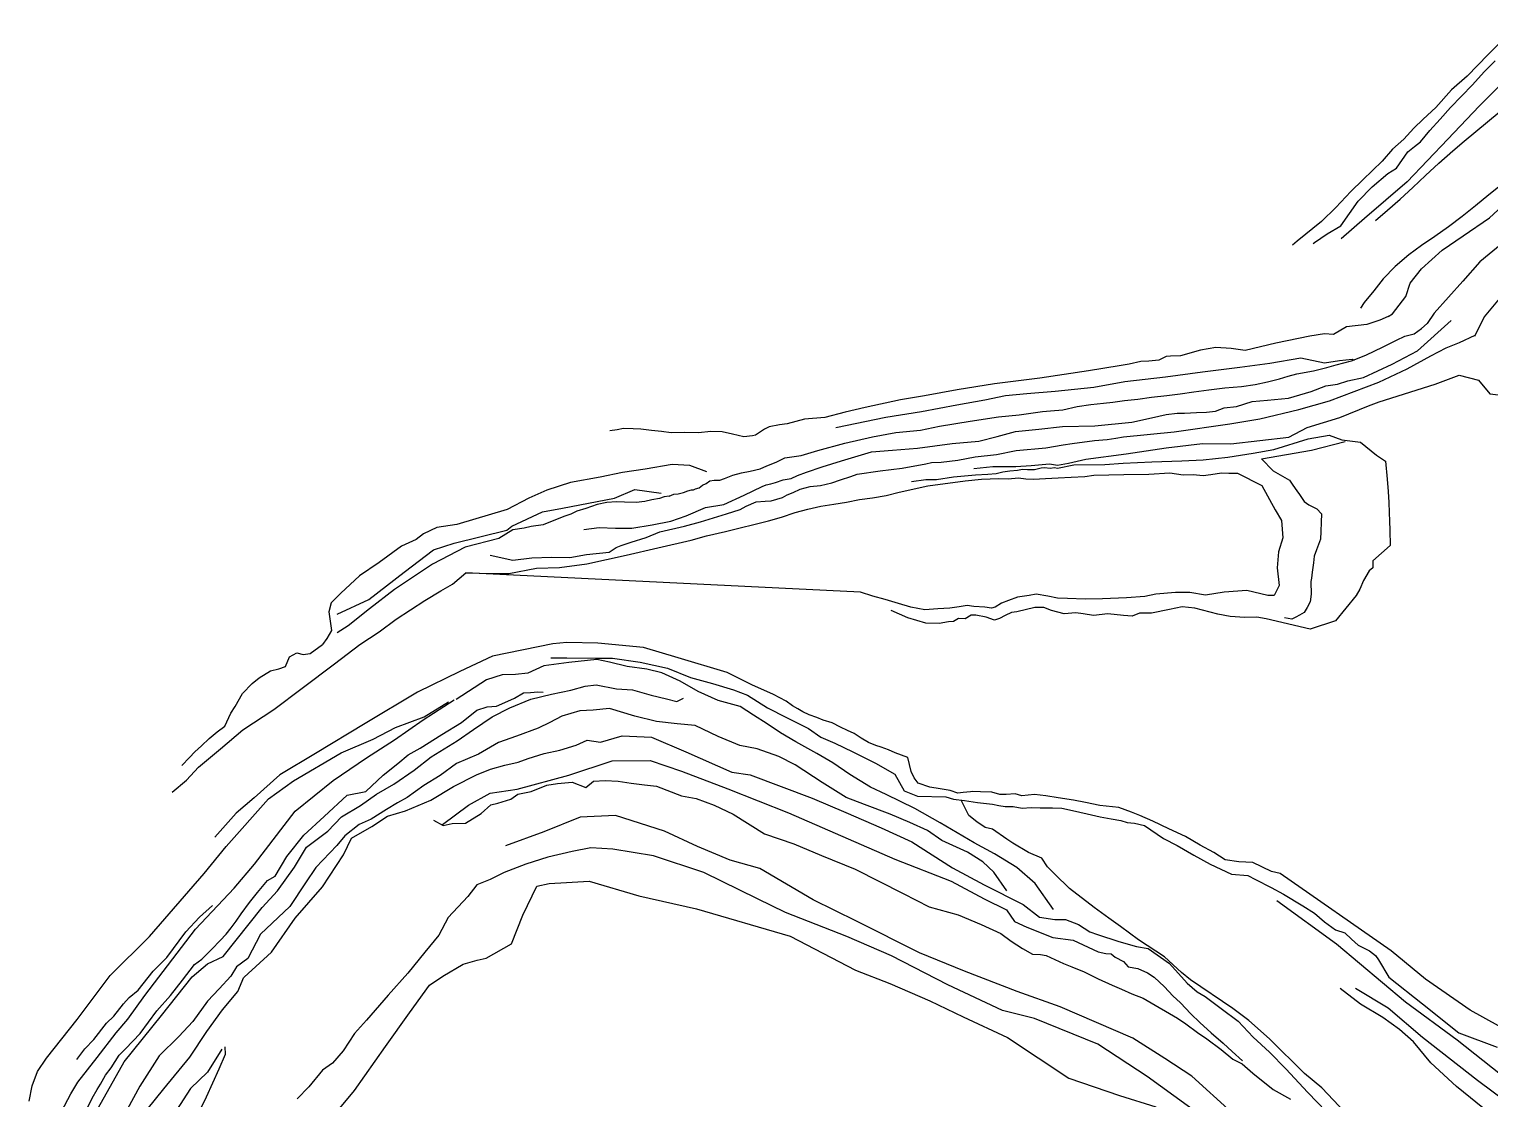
# Model space of a CAD drawing. Extents: x 73536 to 75854, y 478530 to 482386.
# Drawn here: x 73669 to 74258, y 479776 to 480208 of the extents above; entities that cross this region are included whole.
import ezdxf

# ---------------------------------------------------------------- set-up
doc = ezdxf.new("R2010")
doc.units = 0

msp = doc.modelspace()

# ---------------------------------------------------------------- linework, layer by layer
at = {"layer": 'TOPO_250913', "color": 30}
for points in [[(74267.125, 480207.749, 1719.582), (74256.999, 480197.607, 1718.819), (74248.537, 480188.816, 1718.426), (74242.205, 480183.34, 1718.489), (74235.931, 480176.21, 1718.845), (74230.823, 480171.522, 1719.161), (74227.054, 480167.775, 1719.143), (74223.016, 480163.441, 1719.028), (74218.46, 480159.365, 1718.97), (74214.311, 480154.447, 1718.518), (74210.404, 480150.685, 1718.42), (74206.485, 480146.955, 1718.239), (74201.555, 480142.295, 1718.376), (74195.558, 480135.751, 1718.173), (74189.794, 480130.151, 1717.405), (74179.92, 480122.242, 1715.545), (74178.039, 480120.622, 1715.404)], [(74186.397, 480121.234, 1715.084), (74187.014, 480121.721, 1715.096), (74192.1, 480125.194, 1715.178), (74197.603, 480128.47, 1715.921), (74204.609, 480138.417, 1715.161), (74210.247, 480144.104, 1715.371), (74216.547, 480149.578, 1715.658), (74220.042, 480151.623, 1715.779), (74224.624, 480158.23, 1715.013), (74227.262, 480160.42, 1715.111), (74229.709, 480162.256, 1714.901), (74233.441, 480166.912, 1714.177), (74237.649, 480171.483, 1714.344), (74241.856, 480176.124, 1714.539), (74246.188, 480180.668, 1714.677), (74250.666, 480185.371, 1714.792), (74255.444, 480190.545, 1714.859), (74259.851, 480194.968, 1714.935)], [(74216.686, 480091.846, 1713.602), (74218.352, 480092.981, 1713.485), (74223.82, 480099.858, 1713.576), (74225.5, 480105.254, 1712.71), (74230.167, 480111.067, 1711.976), (74238.444, 480118.539, 1711.34), (74246.982, 480124.368, 1710.733), (74257.496, 480131.671, 1709.45), (74266.154, 480139.644, 1708.031), (74269.969, 480144.436, 1707.602), (74276.26, 480150.795, 1706.58), (74289.844, 480162.768, 1705.404), (74304.678, 480174.389, 1703.209), (74321.948, 480187.779, 1701.987)], [(74261.978, 480185.344, 1714.179), (74253.414, 480176.638, 1714.003), (74240.72, 480163.345, 1713.953), (74224.363, 480146.161, 1714.437), (74207.091, 480131.39, 1715.115), (74197.739, 480123.125, 1714.999)], [(74211.538, 480130.551, 1711.772), (74216.403, 480134.731, 1710.975), (74221.456, 480139.156, 1710.189), (74226.594, 480143.841, 1709.45), (74231.755, 480148.719, 1708.715), (74237.104, 480153.739, 1707.921), (74242.713, 480158.664, 1707.183), (74247.34, 480162.615, 1706.575), (74252.078, 480166.51, 1705.989), (74256.8, 480170.42, 1705.479), (74261.436, 480174.292, 1705.02)], [(74262.465, 480145.097, 1708.129), (74257.242, 480140.881, 1708.684), (74251.941, 480136.495, 1709.254), (74246.524, 480132.166, 1709.828), (74241.035, 480128.035, 1710.397), (74235.52, 480124.16, 1710.955), (74230.05, 480120.45, 1711.502), (74224.99, 480116.682, 1712.025), (74219.538, 480112.053, 1712.617), (74214.689, 480107.046, 1713.194), (74210.836, 480102.248, 1713.703), (74206.96, 480097.438, 1714.215), (74205.443, 480095.239, 1714.436)], [(74271.66, 480128.741, 1699.719), (74253.639, 480113.935, 1699.622), (74246.799, 480106.032, 1700.064), (74235.196, 480093.21, 1699.209), (74232.388, 480089.083, 1699.66)], [(74263.457, 480101.431, 1684.703), (74255.333, 480091.644, 1684.306), (74251.519, 480083.73, 1684.782)], [(73892.261, 480005.858, 1686.061), (73898.461, 480006.758, 1686.046), (73905.052, 480006.418, 1685.852), (73911.639, 480006.436, 1685.741), (73919.787, 480007.833, 1685.81), (73927.361, 480009.258, 1685.857), (73933.561, 480011.458, 1685.977), (73941.259, 480014.773, 1686.188), (73948.772, 480016.05, 1686.146), (73956.908, 480019.702, 1686.124), (73964.161, 480023.258, 1686.275), (73965.834, 480023.901, 1685.763), (73967.672, 480024.301, 1685.718), (73969.607, 480024.909, 1685.725), (73972.623, 480025.925, 1685.669), (73975.824, 480026.439, 1685.85), (73978.392, 480027.651, 1685.807), (73982.061, 480029.108, 1685.862), (73988.38, 480031.254, 1685.817), (73996.229, 480033.673, 1686.02), (74008.211, 480037.253, 1686.618), (74016.779, 480037.9, 1686.494), (74026.845, 480038.716, 1686.525), (74040.79, 480040.661, 1686.795), (74051.625, 480041.5, 1686.54), (74059.01, 480043.457, 1686.649), (74066.418, 480045.394, 1686.772), (74075.701, 480046.393, 1686.505), (74085.326, 480047.531, 1686.293), (74098.339, 480047.7, 1686.403), (74113.275, 480049.209, 1686.327), (74121.183, 480050.999, 1686.221), (74127.119, 480052.254, 1686.125), (74131.574, 480052.832, 1685.897), (74134.499, 480052.89, 1685.661), (74139.416, 480053.107, 1685.728), (74143.374, 480053.31, 1686.144), (74147.067, 480053.717, 1686.251), (74150.519, 480054.975, 1686.642), (74155.43, 480055.474, 1686.656), (74161.752, 480057.576, 1687.035), (74168.061, 480058.079, 1686.834), (74176.466, 480058.898, 1686.346), (74185.665, 480061.571, 1686.457), (74191.534, 480063.927, 1686.58), (74196.288, 480064.606, 1686.462), (74200.385, 480065.938, 1686.496), (74206.753, 480067.258, 1686.468), (74218.278, 480072.658, 1686.754), (74228.534, 480077.945, 1686.942), (74242.048, 480090.164, 1687.575)], [(74216.686, 480091.846, 1713.602), (74213.274, 480090.386, 1713.852), (74208.031, 480088.63, 1714.448), (74199.8, 480087.668, 1714.579), (74194.651, 480084.542, 1715.618), (74190.96, 480084.882, 1715.65), (74185.035, 480083.962, 1715.7), (74171.327, 480081.038, 1715.047), (74159.011, 480078.126, 1715.196), (74159.011, 480078.126, 1715.196), (74153.3, 480078.962, 1714.913), (74147.213, 480079.319, 1716.481), (74140.984, 480078.225, 1716.815), (74132.9, 480075.962, 1714.583), (74128.9, 480075.862, 1714.578), (74127.1, 480075.662, 1714.168), (74124.1, 480074.262, 1714.251), (74120.2, 480073.862, 1714.264), (74116.959, 480073.723, 1714.275), (74112.2, 480072.562, 1714.292), (74108.16, 480071.958, 1714.306), (74095.799, 480069.95, 1713.785), (74076.189, 480066.942, 1713.501), (74067.53, 480065.911, 1712.866), (74057.817, 480064.649, 1712.111), (74042.864, 480062.262, 1711.599), (74029.678, 480059.897, 1710.958), (74019.97, 480058.191, 1710.467), (74005.762, 480055.177, 1710.215), (73997.669, 480053.196, 1710.453), (73989.457, 480051.101, 1710.067), (73981.274, 480050.467, 1709.847), (73974.288, 480048.592, 1709.876), (73971.166, 480048.14, 1709.85), (73967.036, 480047.265, 1709.311), (73965.076, 480046.397, 1709.194), (73961.512, 480043.94, 1709.186), (73960.226, 480043.69, 1709.075), (73956.747, 480043.311, 1709.013), (73952.203, 480044.43, 1709.173), (73947.971, 480045.38, 1710.314), (73943.444, 480045.384, 1709.651), (73938.462, 480044.943, 1708.773), (73932.926, 480044.977, 1708.276), (73927.403, 480044.887, 1707.684), (73923.594, 480045.501, 1707.763), (73919.563, 480045.784, 1707.673), (73915.233, 480046.344, 1707.569), (73912.14, 480046.483, 1707.467), (73908.264, 480046.708, 1707.485), (73905.637, 480046.153, 1707.395), (73902.725, 480045.761, 1707.286)], [(73926.685, 480019.337, 1697.933), (73928.603, 480020.21, 1698.117), (73930.301, 480020.257, 1698.36), (73932.397, 480020.892, 1698.378), (73934.165, 480021.566, 1698.876), (73935.682, 480021.888, 1699.02), (73936.447, 480021.976, 1699.052), (73937.309, 480022.38, 1699.692), (73938.749, 480022.748, 1700.452), (73940.12, 480023.771, 1702.027), (73941.589, 480024.484, 1702.039), (73943.084, 480025.516, 1701.6), (73944.765, 480025.812, 1701.553), (73947.072, 480025.847, 1701.563), (73949.016, 480026.452, 1701.255), (73952.378, 480027.847, 1701.293), (73955.798, 480028.746, 1702.069), (73959.284, 480029.42, 1701.303), (73963.318, 480030.452, 1701.067), (73966.014, 480031.654, 1700.63), (73969.761, 480033.054, 1700.501), (73973.303, 480034.785, 1699.444), (73979.948, 480035.791, 1699.335), (73986.681, 480037.772, 1698.474), (73997.481, 480040.678, 1698.737), (74008.633, 480043.302, 1699.166), (74018.061, 480044.977, 1699.238), (74028.064, 480045.941, 1699.253), (74035.702, 480047.569, 1699.415), (74048.113, 480049.579, 1699.45), (74059.437, 480051.356, 1699.513), (74067.821, 480052.198, 1699.629), (74077.216, 480053.541, 1699.563), (74080.501, 480053.769, 1699.436), (74085.509, 480054.139, 1699.434), (74091.272, 480055.485, 1699.055), (74096.731, 480056.4, 1699.083), (74101.895, 480056.874, 1699.031), (74105.636, 480057.33, 1699.06), (74110.361, 480057.968, 1699.599), (74115.635, 480058.485, 1699.302), (74121.271, 480059.365, 1699.652), (74127.401, 480060.009, 1699.439), (74132.806, 480060.678, 1699.144), (74138.22, 480061.499, 1699.137), (74144.289, 480062.264, 1699.088), (74150.77, 480063.061, 1699.027), (74157.552, 480063.537, 1699.743), (74162.959, 480064.415, 1699.653), (74167.956, 480065.444, 1699.662), (74172.814, 480066.725, 1699.869), (74176.273, 480067.726, 1699.926), (74179.819, 480068.65, 1700.032), (74186.58, 480069.882, 1699.651), (74191.957, 480071.206, 1699.651), (74195.63, 480072.292, 1699.873), (74198.823, 480073.092, 1699.794), (74201.842, 480073.899, 1699.6), (74207.644, 480076.288, 1699.462), (74214.589, 480079.585, 1699.38), (74220.028, 480082.258, 1699.463), (74223.349, 480083.869, 1699.013), (74227.158, 480084.826, 1699.526), (74230.173, 480086.966, 1699.53), (74232.427, 480089.049, 1699.564)], [(73854.392, 479995.54, 1688.261), (73863.65, 479993.505, 1687.173), (73871.208, 479994.474, 1686.582), (73879.247, 479994.682, 1685.875), (73886.56, 479994.597, 1685.964), (73893.373, 479995.781, 1685.935), (73902.519, 479996.799, 1685.54), (73905.273, 479998.708, 1685.139), (73907.342, 479999.45, 1685.506), (73911.342, 480000.85, 1685.514), (73917.342, 480002.75, 1685.536), (73922.942, 480004.95, 1685.33), (73932.898, 480007.202, 1685.637), (73939.342, 480008.95, 1685.634), (73949.742, 480012.25, 1685.963), (73955.27, 480014.028, 1685.161), (73957.759, 480015.347, 1685.782), (73961.778, 480017.128, 1685.826), (73965.323, 480017.398, 1685.766), (73967.804, 480017.512, 1685.69), (73972.408, 480018.826, 1685.753), (73974.297, 480019.962, 1685.861), (73976.626, 480020.857, 1685.736), (73979.484, 480022.211, 1685.509), (73983.507, 480023.293, 1685.749), (73987.727, 480023.724, 1685.443), (73992.27, 480024.764, 1685.291), (73995.821, 480025.966, 1685.209), (73999.934, 480027.334, 1685.264), (74002.43, 480028.206, 1685.412), (74011.729, 480029.644, 1685.795), (74020.686, 480030.678, 1685.737), (74030.226, 480032.413, 1685.675), (74032.516, 480032.901, 1685.709), (74036.329, 480033.132, 1685.764), (74043.129, 480033.932, 1685.863), (74050.129, 480035.232, 1685.965), (74058.729, 480036.232, 1686.037), (74066.629, 480037.732, 1686.104), (74078.529, 480038.832, 1686.204), (74085.529, 480040.032, 1686.263), (74089.198, 480040.558, 1685.515), (74098.198, 480041.758, 1685.658), (74103.298, 480042.258, 1685.455), (74106.798, 480042.758, 1685.648), (74109.946, 480043.298, 1685.69), (74130.346, 480045.298, 1685.541), (74152.846, 480048.598, 1685.945), (74164.957, 480050.565, 1685.593), (74180.702, 480054.26, 1685.446), (74193.057, 480057.764, 1685.687), (74212.852, 480065.403, 1685.164), (74224.391, 480070.67, 1685.84), (74233.923, 480075.964, 1686.058), (74240.017, 480079.182, 1686.013), (74245.476, 480081.392, 1686.228), (74251.805, 480084.323, 1684.724)], [(73993.939, 480047.04, 1700.048), (74013.997, 480051.178, 1700.649), (74028.452, 480053.565, 1700.765), (74042.631, 480056.223, 1700.902), (74053.995, 480058.249, 1700.757), (74062.297, 480059.99, 1700.866), (74070.919, 480060.836, 1701.028), (74082.294, 480061.673, 1700.823), (74097.978, 480063.295, 1700.89), (74110.492, 480065.554, 1700.797), (74126.888, 480067.521, 1700.678), (74141.753, 480069.489, 1700.569), (74156.837, 480071.456, 1700.458), (74168.925, 480073.001, 1700.37), (74181.472, 480075.138, 1700.25), (74190.96, 480073.182, 1700.159), (74197.104, 480074.121, 1700.1), (74202.097, 480074.682, 1700.053), (74202.893, 480074.274, 1700.073)], [(74049.536, 480030.463, 1670.725), (74057.185, 480031.277, 1670.935), (74066.454, 480031.381, 1670.582), (74072.699, 480031.744, 1670.505), (74080.106, 480032.388, 1670.406), (74083.247, 480031.807, 1670.785), (74087.765, 480032.612, 1670.96), (74094.746, 480034.298, 1671.313), (74094.746, 480034.298, 1671.313), (74111.046, 480036.398, 1671.154), (74127.146, 480038.898, 1672.016), (74141.846, 480040.598, 1671.989), (74153.246, 480040.498, 1672.165), (74176.627, 480043.109, 1670.879), (74183.978, 480047.057, 1671.511), (74197.19, 480051.121, 1672.123), (74208.748, 480055.813, 1672.323), (74213.002, 480057.481, 1672.803), (74235.63, 480064.571, 1671.87), (74245.25, 480068.18, 1671.672), (74253.091, 480066.114, 1671.187), (74257.612, 480060.647, 1671.721), (74264.631, 480059.826, 1671.602)], [(74024.367, 480025.233, 1672.145), (74030.165, 480026.089, 1672.484), (74034.534, 480026.05, 1670.886), (74041.331, 480027.127, 1670.595), (74050.284, 480027.979, 1670.268), (74055.216, 480028.279, 1670.52), (74058.613, 480028.521, 1670.413), (74061.284, 480029.181, 1670.462), (74064.071, 480029.526, 1670.451), (74067.167, 480029.891, 1670.168), (74069.147, 480030.209, 1670.383), (74071.189, 480030.119, 1670.35), (74074.023, 480030.079, 1670.091), (74076.705, 480030.784, 1669.946), (74078.045, 480030.973, 1670.22), (74080.365, 480030.594, 1670.162), (74082.037, 480030.919, 1670.136), (74083.232, 480030.684, 1669.755), (74089.854, 480031.984, 1670.466), (74102.379, 480032.101, 1670.704), (74109.736, 480032.714, 1670.733), (74121.348, 480033.165, 1670.558), (74133.51, 480033.648, 1670.733), (74142.012, 480034.048, 1670.716), (74152.015, 480035.136, 1670.848), (74162.238, 480036.761, 1670.96), (74170.528, 480038.228, 1671.487), (74184.42, 480042.453, 1670.884), (74192.852, 480043.927, 1671.501), (74197.973, 480042.034, 1670.796), (74205.558, 480041.158, 1670.961), (74212.009, 480035.852, 1668.792), (74215.592, 480033.431, 1669.084), (74216.258, 480026.229, 1670.334), (74216.717, 480021.271, 1671.195), (74216.991, 480016.766, 1671.693), (74217.113, 480012.714, 1671.892), (74217.216, 480009.257, 1672.061), (74217.322, 480005.707, 1672.235), (74217.51, 479999.426, 1672.542), (74210.498, 479993.321, 1672.246), (74210.527, 479990.436, 1672.262), (74209.062, 479989.284, 1672.918), (74206.696, 479985.364, 1673.284), (74205.299, 479981.78, 1673.179), (74203.759, 479979.266, 1673.02), (74195.381, 479969.04, 1672.516), (74185.236, 479965.65, 1670.728), (74167.449, 479969.818, 1672.892), (74163.635, 479970.575, 1673.381), (74158.822, 479970.381, 1672.515), (74152.948, 479970.852, 1673.78), (74148.006, 479971.751, 1673.115), (74138.672, 479974.127, 1672.007), (74133.581, 479974.747, 1671.106), (74128.517, 479973.701, 1671.135), (74121.194, 479972.131, 1670.836), (74116.394, 479972.183, 1670.583), (74113.373, 479970.961, 1670.515), (74109.935, 479971.232, 1670.856), (74103.599, 479971.913, 1670.856), (74097.756, 479971.193, 1670.805), (74093.688, 479971.924, 1670.962), (74090.658, 479972.295, 1670.966), (74086.009, 479971.904, 1670.926), (74080.88, 479973.261, 1670.972), (74077.833, 479974.401, 1670.596), (74074.111, 479974.473, 1670.821), (74066.956, 479972.729, 1671.439), (74064.802, 479972.446, 1671.436), (74062.128, 479971.216, 1671.585), (74059.856, 479970.036, 1671.754), (74057.859, 479969.323, 1671.638), (74054.468, 479970.493, 1671.56), (74050.34, 479971.359, 1671.763), (74048.496, 479971.401, 1672.302), (74046.025, 479969.862, 1672.695), (74043.335, 479969.942, 1672.816), (74041.387, 479968.851, 1673.026), (74039.386, 479968.619, 1672.632), (74035.561, 479967.928, 1672.546), (74030.215, 479968.094, 1672.73), (74022.954, 479970.255, 1673.073), (74016.261, 479973.268, 1672.828)], [(74165.608, 480034.388, 1662.597), (74185.777, 480037.976, 1665.523), (74185.788, 480037.978, 1665.523), (74185.788, 480037.978, 1665.523), (74185.788, 480037.978, 1665.523), (74185.788, 480037.978, 1665.523), (74185.788, 480037.978, 1665.523), (74199.285, 480041.385, 1668.297), (74199.285, 480041.385, 1668.297)], [(74165.608, 480034.388, 1662.597), (74165.608, 480034.388, 1662.597), (74170.33, 480029.552, 1662.959), (74170.33, 480029.552, 1662.959), (74176.888, 480025.753, 1665.996), (74178.242, 480023.82, 1666.006), (74179.841, 480021.539, 1666.019), (74180.875, 480020.063, 1666.027), (74182.849, 480017.245, 1666.042), (74184.692, 480015.925, 1666.603), (74187.912, 480014.22, 1667.833), (74189.815, 480012.28, 1668.652), (74189.666, 480008.925, 1668.936), (74189.5, 480005.168, 1669.255), (74189.359, 480001.974, 1669.525), (74189.359, 480001.974, 1669.525), (74189.359, 480001.974, 1669.525), (74187.714, 479997.685, 1669.191), (74186.868, 479995.104, 1669.1), (74186.506, 479992.421, 1669.399), (74186.002, 479988.689, 1669.816), (74185.683, 479986.329, 1670.079), (74185.488, 479984.881, 1670.241), (74185.535, 479983.48, 1670.079), (74185.611, 479981.201, 1669.816), (74185.657, 479979.818, 1669.656), (74185.264, 479976.77, 1669.548), (74183.938, 479974.446, 1669.973), (74182.753, 479972.369, 1670.352), (74180.906, 479971.376, 1670.183), (74179.441, 479970.587, 1670.049), (74177.832, 479969.722, 1669.902), (74174.788, 479970.232, 1668.841)], [(73941.88, 480029.128, 1703.127), (73935.002, 480031.785, 1704.17), (73927.899, 480032.168, 1704.752), (73916.941, 480030.302, 1705.62), (73907.796, 480028.897, 1707.125), (73898.859, 480026.992, 1707.527), (73886.894, 480024.841, 1707.302), (73877.314, 480021.784, 1705.173), (73870.057, 480018.602, 1705.047), (73861.318, 480013.969, 1705.51), (73840.95, 480007.97, 1704.724), (73832.898, 480006.723, 1703.895), (73827.516, 480004.116, 1704.238), (73824.562, 480001.93, 1704.04), (73818.661, 479999.203, 1704.262), (73809.665, 479992.589, 1704.816), (73801.802, 479987.258, 1703.716), (73794.178, 479980.186, 1703.676), (73790.328, 479976.348, 1703.34), (73789.391, 479972.667, 1702.57), (73790.436, 479965.224, 1702.625), (73788.613, 479961.898, 1702.751), (73786.885, 479959.476, 1701.951)], [(73926.685, 480019.337, 1697.933), (73924.673, 480019.098, 1698.139), (73922.769, 480018.381, 1698.084), (73919.607, 480017.865, 1697.718), (73916.866, 480017.196, 1697.684), (73913.389, 480016.795, 1698.25), (73908.687, 480017.004, 1699.803), (73905.481, 480017.038, 1699.863), (73901.496, 480016.778, 1699.912), (73897.6, 480015.986, 1700.176), (73893.076, 480014.398, 1699.766), (73889.349, 480013.31, 1698.989), (73886.972, 480012.057, 1698.636), (73884.106, 480011.129, 1698.395), (73875.812, 480007.847, 1699.515), (73870.95, 480007.147, 1699.322), (73868.119, 480006.461, 1698.611), (73863.537, 480005.76, 1697.31), (73858.018, 480002.326, 1697.576), (73844.403, 479998.743, 1697.269), (73831.208, 479991.975, 1698.339), (73815.837, 479981.659, 1699.199), (73805.744, 479973.847, 1698.925), (73797.228, 479967.081, 1699.519), (73792.692, 479964.169, 1701.797)], [(73792.76, 479971.72, 1699.557), (73805.54, 479977.62, 1699.967), (73819.81, 479988.69, 1699.896), (73831.58, 479997.73, 1699.575), (73839.92, 480000.33, 1699.185), (73861.239, 480005.628, 1699.506), (73863.14, 480007.236, 1699.539), (73875.5, 480012.979, 1700.443), (73883.619, 480014.476, 1700.247), (73904.547, 480018.504, 1701.334), (73912.762, 480022.01, 1699.555), (73923.444, 480020.518, 1698.599)], [(73726.199, 479899.994, 1698.42), (73731.961, 479904.758, 1697.468), (73736.822, 479910.019, 1697.056), (73745.661, 479917.458, 1695.925), (73754.761, 479925.058, 1695.087), (73767.161, 479933.258, 1693.484), (73778.661, 479941.958, 1692.234), (73791.661, 479951.758, 1690.823), (73801.909, 479959.51, 1689.801), (73809.661, 479964.658, 1689.099), (73816.52, 479969.699, 1688.44), (73828.061, 479977.258, 1687.192), (73834.561, 479981.158, 1686.742), (73839.303, 479983.886, 1686.138), (73844.672, 479988.489, 1685.765)], [(73730.145, 479910.737, 1700.278), (73733.178, 479913.863, 1700.511), (73735.272, 479916.154, 1700.619), (73738.078, 479918.604, 1700.619), (73741.145, 479921.622, 1700.592), (73744.309, 479924.327, 1700.738), (73747.474, 479926.558, 1700.917), (73749.905, 479931.77, 1700.239), (73751.624, 479934.513, 1700.626), (73754.611, 479939.752, 1700.797), (73758.491, 479943.797, 1701.621), (73761.31, 479946.025, 1701.849), (73765.806, 479948.881, 1701.381), (73769.232, 479949.758, 1701.129), (73771.946, 479950.598, 1700.986), (73773.515, 479954.516, 1701.213), (73776.465, 479956.092, 1702.127), (73779.094, 479955.448, 1701.07), (73781.885, 479955.914, 1700.756), (73786.885, 479959.476, 1701.951)], [(74261.202, 479805.638, 1670.816), (74249.803, 479811.966, 1670.38), (74231.692, 479824.525, 1671.733), (74217.915, 479835.967, 1672.913), (74173.162, 479867.144, 1672.608), (74169.676, 479867.958, 1672.588), (74162.025, 479871.593, 1672.043), (74156.49, 479871.815, 1671.852), (74150.967, 479872.625, 1671.313), (74146.374, 479875.614, 1670.964), (74140.875, 479878.565, 1670.577), (74134.866, 479882.092, 1670.385), (74128.166, 479885.092, 1670.271), (74121.696, 479888.263, 1670.055), (74116.547, 479890.529, 1669.815), (74113.166, 479891.893, 1669.761), (74107.992, 479893.813, 1669.756), (74100.304, 479894.611, 1670.228), (74094.54, 479895.709, 1669.96), (74089.757, 479896.657, 1670.195), (74083.551, 479897.646, 1669.885), (74078.616, 479898.462, 1669.329), (74074.002, 479898.941, 1669.786), (74068.904, 479898.481, 1669.518), (74066.156, 479899.309, 1669.638), (74062.598, 479899.044, 1669.878), (74060.058, 479899.044, 1669.651), (74056.742, 479899.972, 1669.531), (74052.171, 479900.05, 1669.431), (74049.056, 479900.238, 1669.967), (74048.159, 479900.068, 1670.169), (74045.199, 479899.813, 1669.969), (74043.067, 479899.569, 1669.814), (74039.972, 479900.651, 1669.707), (74036.03, 479901.218, 1669.622), (74031.813, 479902.012, 1669.688), (74027.089, 479903.53, 1669.853), (74025.537, 479905.752, 1669.622), (74024.268, 479908.22, 1669.564), (74022.935, 479913.875, 1670.034), (74017.761, 479915.847, 1670.193), (74015.079, 479917.085, 1670.26), (74012.186, 479918.088, 1670.412), (74009.967, 479918.782, 1670.617), (74007.08, 479920.022, 1670.873), (74004.109, 479921.771, 1671.246), (74001.292, 479923.567, 1671.553), (73998.578, 479924.852, 1671.625), (73995.739, 479926.189, 1671.966), (73992.381, 479927.919, 1672.257), (73988.713, 479928.928, 1672.741), (73986.241, 479930.008, 1673.087), (73983.164, 479931.198, 1673.292), (73980.639, 479932.292, 1673.568), (73978.604, 479933.517, 1673.813), (73976.414, 479934.8, 1674.074), (73973.817, 479936.647, 1674.141), (73971.25, 479938.017, 1674.292), (73968.776, 479939.388, 1674.488), (73959.978, 479943.243, 1675.53), (73950.084, 479948.241, 1675.984), (73930.352, 479954.167, 1677.76), (73916.365, 479958.268, 1678.965), (73897.945, 479960.113, 1681.132), (73885.362, 479960.374, 1682.437), (73879.761, 479959.758, 1683.059), (73855.461, 479954.858, 1685.486), (73842.161, 479948.658, 1687.11), (73825.161, 479940.258, 1688.808), (73804.004, 479927.701, 1691.181), (73784.061, 479915.558, 1693.505), (73769.609, 479906.962, 1694.828), (73759.261, 479897.658, 1696.39), (73752.061, 479891.458, 1697.178), (73743.4, 479881.763, 1698.439)], [(74081.676, 479852.634, 1657.784), (74074.275, 479863.066, 1659.663), (74066.863, 479869.592, 1661.939), (74057.817, 479875.08, 1663.656), (74049.637, 479879.488, 1664.777), (74036.034, 479887.61, 1666.843), (74025.743, 479893.31, 1667.892), (74014.198, 479898.976, 1669.473), (74007.851, 479902.024, 1670.684), (73999.51, 479907.122, 1672.703), (73992.729, 479911.716, 1672.249), (73986.249, 479915.533, 1673.647), (73977.792, 479920.312, 1673.585), (73971.59, 479923.906, 1673.92), (73966.183, 479927.475, 1674.208), (73960.724, 479931.009, 1674.626), (73955.277, 479934.551, 1675.331), (73946.37, 479936.936, 1676.58), (73938.325, 479940.6, 1676.809), (73931.095, 479944.657, 1677.57), (73923.749, 479948.111, 1678.013), (73917.691, 479949.497, 1678.525), (73909.688, 479950.603, 1679.544), (73902.574, 479952.325, 1680.333), (73897.455, 479953.499, 1680.817), (73886.151, 479952.307, 1682.027), (73876.158, 479950.969, 1683.089), (73869.717, 479947.984, 1683.721), (73864.707, 479947.461, 1685.669), (73859.285, 479947.287, 1685.634), (73852.952, 479945.21, 1686.017), (73840.679, 479937.289, 1685.601)], [(73878.995, 479954.099, 1685.947), (73885.398, 479954.144, 1685.221), (73896.886, 479953.935, 1683.769), (73903.737, 479953.963, 1683.265), (73915.015, 479952.338, 1682.249), (73925.956, 479950.025, 1680.655), (73935.215, 479946.24, 1679.137), (73944.082, 479943.826, 1678.663), (73952.636, 479941.279, 1677.771), (73958.191, 479939.008, 1677.288), (73966.293, 479933.972, 1676.533), (73973.96, 479930.007, 1675.833), (73982.888, 479925.597, 1675.028), (73987.852, 479922.087, 1674.556), (73993.523, 479919.713, 1673.909), (74000.736, 479916.214, 1673.537), (74009.84, 479911.597, 1672.464), (74017.668, 479907.223, 1672.036), (74021.42, 479900.439, 1672.328), (74026.766, 479898.292, 1672.085), (74038.212, 479897.997, 1671.235), (74041.299, 479897.18, 1671.378), (74045.828, 479896.57, 1671.394), (74051.036, 479895.781, 1671.081), (74057.072, 479895.1, 1670.651), (74059.578, 479894.618, 1670.594), (74062.203, 479894.214, 1670.523), (74065.394, 479894.12, 1670.432), (74069.08, 479893.521, 1670.687), (74072.618, 479893.8, 1670.564), (74076.29, 479893.562, 1670.527), (74081.299, 479893.593, 1670.42), (74085.03, 479893.489, 1670.376), (74089.308, 479892.597, 1670.625), (74095.284, 479891.145, 1670.895), (74100.506, 479889.928, 1671.029), (74104.941, 479889.127, 1671.267), (74108.888, 479888.446, 1671.121), (74111.409, 479887.683, 1671.079), (74114.373, 479887.472, 1671.066), (74118.447, 479886.457, 1672.889), (74126.061, 479881.271, 1673.302), (74131.629, 479878.455, 1673.127), (74138.321, 479874.578, 1672.543), (74144.938, 479870.847, 1672.981), (74153.522, 479866.885, 1673.667), (74160.058, 479866.302, 1674.296), (74163.163, 479864.644, 1674.642), (74169.41, 479861.502, 1675.218), (74174.491, 479858.747, 1674.637), (74182.191, 479854.146, 1674.32), (74186.985, 479851.091, 1673.772), (74190.991, 479847.646, 1674.065), (74195.391, 479844.446, 1673.623), (74199.191, 479843.247, 1674.313), (74201.947, 479840.572, 1673.816), (74204.598, 479838.193, 1674.179), (74207.288, 479836.891, 1674.164), (74209.16, 479835.956, 1673.685), (74211.5, 479834.084, 1674.186), (74212.786, 479832.329, 1674.247), (74216.92, 479825.257, 1673.199), (74230.546, 479814.598, 1673.688), (74245.194, 479802.845, 1673.259), (74260.697, 479797.108, 1674.771)], [(73691.128, 479770.665, 1670.916), (73693.86, 479776.452, 1670.706), (73695.938, 479779.976, 1670.59), (73697.267, 479782.139, 1670.772), (73699.273, 479785.751, 1670.866), (73701.614, 479788.751, 1670.81), (73704.798, 479793.81, 1671.11), (73707.407, 479796.353, 1671.138), (73713.296, 479802.59, 1671.23), (73720.035, 479811.688, 1671.281), (73725.508, 479817.858, 1671.979), (73730.32, 479824.124, 1672.263), (73735.266, 479830.419, 1670.962), (73738.166, 479832.524, 1671.035), (73740.167, 479834.538, 1671.111), (73742.186, 479836.622, 1671.112), (73745.517, 479840.06, 1670.9), (73747.953, 479842.637, 1670.906), (73749.989, 479845.173, 1671.133), (73751.991, 479847.845, 1671.45), (73754.001, 479850.803, 1671.407), (73757.417, 479855.365, 1671.344), (73760.661, 479859.477, 1671.301), (73764.618, 479864.319, 1671.111), (73767.704, 479866.072, 1671.603), (73772.486, 479873.962, 1671.89), (73779.324, 479882.6, 1671.64), (73787.442, 479890.172, 1671.801), (73796.789, 479898.756, 1670.576), (73804.259, 479900.235, 1671.346), (73811.253, 479906.839, 1671.175), (73817.157, 479911.489, 1670.996), (73821.386, 479915.014, 1671.373), (73826.233, 479917.703, 1671.623), (73835.012, 479923.254, 1671.213), (73842.862, 479928.08, 1671.658), (73849.022, 479933.019, 1671.723), (73853.276, 479934.421, 1671.848), (73857.049, 479934.647, 1671.743), (73861.639, 479936.633, 1671.934), (73864.299, 479937.914, 1672.109), (73867.947, 479939.971, 1671.547), (73870.716, 479940.126, 1671.44), (73873.66, 479940.479, 1671.347), (73875.771, 479940.229, 1671.599)], [(73696.45, 479772.713, 1669.662), (73706.864, 479791.134, 1670.21), (73721.888, 479809.904, 1670.189), (73734.272, 479825.448, 1670.318), (73740.383, 479830.682, 1669.991), (73746.822, 479833.669, 1670.078), (73762.558, 479853.368, 1669.833), (73768.697, 479860.132, 1670.586), (73775.514, 479869.646, 1670.759), (73780.424, 479877.735, 1669.894), (73789.028, 479884.193, 1670.056), (73794.541, 479889.945, 1670.377), (73802.101, 479894.541, 1669.63), (73808.674, 479899.1, 1669.61), (73815.597, 479903.149, 1670.018), (73823.848, 479908.799, 1670.053), (73830.612, 479914.193, 1670.298), (73841.125, 479920.627, 1669.956), (73847.776, 479925.181, 1670.859), (73855.202, 479930.266, 1670.857), (73862.368, 479933.96, 1671.019), (73870.924, 479937.394, 1671.028), (73879.22, 479939.438, 1671.259), (73887.012, 479941.138, 1671.123), (73892.772, 479942.657, 1671.029), (73897.202, 479943.267, 1670.72), (73905.374, 479941.589, 1670.344), (73911.928, 479941.23, 1670.476), (73919.443, 479939.103, 1670.992), (73925.644, 479937.637, 1671.253), (73929.696, 479936.578, 1671.879), (73932.377, 479937.913, 1671.911)], [(73668.53, 479775.24, 1696.145), (73669.758, 479781.423, 1696.825), (73671.939, 479787.223, 1696.803), (73675.478, 479792.672, 1697.881), (73687.886, 479808.18, 1698.754), (73701.138, 479825.995, 1699.585), (73717.03, 479841.724, 1700.828), (73739.113, 479867.086, 1699.246), (73747.918, 479878.038, 1698.222), (73765.094, 479897.208, 1696.251), (73775.15, 479904.543, 1695.882), (73794.423, 479915.799, 1693.15), (73807.246, 479921.298, 1692.313), (73816.223, 479926.037, 1689.504), (73827.855, 479930.275, 1687.768), (73837.638, 479936.419, 1686.641)], [(73679.014, 479766.289, 1685.149), (73685.371, 479778.25, 1683.102), (73688.179, 479782.999, 1682.972), (73695.952, 479792.888, 1683.43), (73703.637, 479802.905, 1682.556), (73708.364, 479808.391, 1682.848), (73715.209, 479817.865, 1683.149), (73735.668, 479844.626, 1682.769), (73751.19, 479861.241, 1683.892), (73759.384, 479870.925, 1684.841), (73775.78, 479892.243, 1685.057), (73791.188, 479904.616, 1685.528), (73804.632, 479913.821, 1687.412), (73815.818, 479921.098, 1687.113), (73827.375, 479929.067, 1686.8), (73839.946, 479937.213, 1685.65)], [(74062.815, 479860.174, 1654.996), (74057.62, 479867.675, 1655.189), (74053.14, 479871.878, 1655.286), (74046.985, 479875.675, 1655.683), (74036.684, 479880.481, 1656.152), (74030.803, 479884.459, 1656.054), (74023.735, 479887.7, 1656.687), (74015.742, 479891.062, 1657.157), (74005.431, 479894.962, 1657.099), (73998.04, 479897.749, 1657.218), (73988.401, 479903.905, 1657.036), (73977.496, 479910.982, 1656.973), (73970.926, 479914.316, 1656.977), (73962.161, 479917.45, 1657.039), (73955.21, 479918.75, 1657.517), (73946.366, 479922.391, 1656.774), (73937.094, 479926.897, 1656.9), (73929.868, 479927.443, 1656.875), (73921.559, 479928.434, 1656.77), (73912.833, 479930.638, 1656.709), (73902.604, 479933.633, 1656.88), (73896.027, 479933.087, 1657.237), (73890.673, 479932.737, 1656.701), (73883.334, 479930.612, 1656.655), (73878.542, 479928.066, 1656.228), (73873.805, 479925.823, 1656.107), (73865.105, 479922.503, 1656.168), (73857.876, 479919.978, 1655.699), (73849.707, 479915.219, 1655.644), (73840.913, 479911.518, 1656.434), (73834.247, 479906.645, 1655.466), (73827.731, 479902.568, 1655.506), (73820.947, 479897.843, 1655.428), (73817.088, 479895.687, 1655.836), (73812.588, 479892.936, 1657.124), (73806.495, 479889.063, 1657.331), (73801.582, 479886.958, 1657.213), (73795.894, 479882.388, 1656.729), (73792.58, 479878.398, 1656.091), (73784.128, 479869.484, 1655.553), (73779.927, 479863.349, 1655.327), (73773.717, 479853.873, 1655.603), (73761.886, 479842.713, 1656.402), (73756.683, 479832.896, 1656.567), (73752.169, 479829.425, 1656.517), (73749.884, 479825.66, 1657.129), (73745.17, 479820.663, 1656.543), (73740.405, 479815.605, 1656.698), (73734.501, 479807.437, 1656.394), (73728.939, 479801.4, 1656.5), (73720.993, 479793.536, 1656.228), (73713.142, 479781.337, 1655.985), (73708.03, 479771.89, 1656.255)], [(73755.231, 479825.255, 1655.919), (73766.242, 479835.424, 1655.542), (73775.77, 479849.11, 1654.708), (73786.767, 479861.797, 1654.718), (73795.259, 479874.596, 1654.171), (73798.534, 479881.332, 1655.12), (73806.666, 479886.128, 1655.609), (73813.087, 479890.253, 1655.35), (73820.346, 479892.408, 1653.421), (73830.495, 479896.776, 1653.513), (73839.624, 479902.261, 1654.088), (73848.963, 479906.987, 1654.402), (73854.59, 479909.244, 1654.706), (73860.396, 479910.795, 1654.855), (73865.749, 479912.037, 1654.553), (73869.751, 479913.564, 1654.317), (73876.201, 479915.557, 1654.646), (73882.533, 479916.929, 1654.537), (73889.182, 479918.882, 1655.032), (73893.613, 479920.93, 1654.829), (73898.997, 479920.056, 1655.242), (73907.734, 479922.603, 1654.97), (73919.469, 479922.154, 1654.932), (73933.318, 479916.244, 1655.53), (73951.977, 479908.02, 1655.647), (73959.275, 479906.99, 1655.408), (73984.322, 479897.476, 1655.159), (73997.96, 479891.716, 1655.315), (74012.172, 479885.552, 1655.35), (74024.49, 479879.886, 1655.472), (74040.947, 479869.468, 1654.083), (74053.757, 479862.605, 1654.053), (74069.389, 479854.656, 1654.452), (74076.003, 479849.549, 1655.331), (74082.279, 479848.571, 1656.675), (74086.467, 479848.568, 1656.642), (74091.804, 479846.489, 1656.269), (74096.395, 479843.568, 1655.182), (74099.48, 479842.567, 1654.611), (74108.082, 479839.671, 1655.058), (74115.13, 479837.741, 1656.772), (74119.812, 479836.808, 1656.205), (74128.524, 479830.858, 1654.408), (74135.548, 479822.862, 1654.133), (74139.577, 479819.405, 1654.207), (74142.867, 479817.473, 1653.377), (74149.306, 479812.643, 1652.285), (74156.195, 479807.529, 1651.572), (74162.167, 479801.094, 1650.627), (74168.768, 479795.106, 1650.139), (74175.447, 479788.265, 1649.483), (74184.245, 479778.786, 1648.548), (74195.257, 479767.358, 1645.246)], [(73835.255, 479886.883, 1640.081), (73845.684, 479894.662, 1640.226), (73854.5, 479899.487, 1640.47), (73865.36, 479901.16, 1641.01), (73886.24, 479906.78, 1641.17), (73903.66, 479912.63, 1640.91), (73919.02, 479912.72, 1640.655), (73931.59, 479908.47, 1640.96), (73950.34, 479901.34, 1640.62), (73974.81, 479891.56, 1640.27), (74017.627, 479872.922, 1640.316), (74040.36, 479863.975, 1641.455), (74053.732, 479856.863, 1641.282), (74062.729, 479852.478, 1641.2), (74065.98, 479847.753, 1641.159), (74070.982, 479845.481, 1641.113), (74081.419, 479841.316, 1641.02), (74089.588, 479840.167, 1640.955), (74099.665, 479835.475, 1640.863), (74102.781, 479834.838, 1640.837), (74104.962, 479834.688, 1640.821), (74106.593, 479833.432, 1640.804), (74109.859, 479831.687, 1640.773), (74111.838, 479829.519, 1640.751), (74115.742, 479828.768, 1640.719), (74119.556, 479827.087, 1640.684), (74122.316, 479825.289, 1640.657), (74126.41, 479821.369, 1640.695), (74129.83, 479817.736, 1640.631), (74132.915, 479815, 1640.809), (74137.102, 479810.468, 1640.856), (74140.743, 479807.029, 1641.323), (74145.314, 479802.887, 1641.697), (74150.121, 479798.719, 1641.356), (74153.684, 479795.286, 1641.062), (74157.94, 479791.612, 1640.878)], [(73831.611, 479888.663, 1641.366), (73835.494, 479886.454, 1639.717), (73839.182, 479887.248, 1638.982), (73844.546, 479887.476, 1639.118), (73850.85, 479891.271, 1639.545), (73854.75, 479894.811, 1639.165), (73857.601, 479895.55, 1639.018), (73862.727, 479897.155, 1639.055), (73865.653, 479899.13, 1638.827), (73870.934, 479900.267, 1639.228), (73877.282, 479902.746, 1639.305), (73881.586, 479903.39, 1639.517), (73887.566, 479903.947, 1639.361), (73893.064, 479901.89, 1640.369), (73896.173, 479904.388, 1639.737), (73900.898, 479904.592, 1639.231), (73906.116, 479904.441, 1639.529), (73911.388, 479903.628, 1639.454), (73916.707, 479902.887, 1639.361), (73921.567, 479902.428, 1639.345), (73931.67, 479898.425, 1639.606), (73937.598, 479897.452, 1639.215), (73944.795, 479894.653, 1638.887), (73952.415, 479891.007, 1638.728), (73965.097, 479883.102, 1639.369), (73976.974, 479879.115, 1639.077), (73988.072, 479874.328, 1638.985), (74001.646, 479868.939, 1639.153), (74021.024, 479859.053, 1639.287), (74031.591, 479853.697, 1639.909), (74043.163, 479850.504, 1640.189), (74052.501, 479846.583, 1640.372), (74060.454, 479842.952, 1639.901), (74064.571, 479839.855, 1640.699), (74069.158, 479836.892, 1640.691), (74073.171, 479834.536, 1640.621), (74076.443, 479834.508, 1639.759), (74078.659, 479833.98, 1639.628), (74082.219, 479832.403, 1639.838), (74085.77, 479830.756, 1640.083), (74089.053, 479829.503, 1639.829), (74094.059, 479827.502, 1639.508), (74099.676, 479824.621, 1640.256), (74105.361, 479822.108, 1640.12), (74109.045, 479820.472, 1639.8), (74113.284, 479818.526, 1639.976), (74117.848, 479816.804, 1639.817), (74122.665, 479814.042, 1639.885), (74128.514, 479810.699, 1639.951), (74131.756, 479808.801, 1639.491), (74135.118, 479806.472, 1640.145), (74139.738, 479802.933, 1640.175), (74143.503, 479800.435, 1640.187), (74149.325, 479796.102, 1640.266), (74153.967, 479792.233, 1640.617), (74157.792, 479790.322, 1640.039), (74162.114, 479786.514, 1640.424), (74170.238, 479779.958, 1640.525), (74177.34, 479776.09, 1640.824)], [(74227.027, 479741.394, 1642.041), (74189.86, 479780.69, 1646.74), (74182.958, 479786.448, 1648.137), (74168.77, 479800.47, 1649.77), (74160.492, 479807.871, 1651.053), (74153.966, 479812.687, 1652.522), (74136.976, 479824.215, 1653.288), (74133.28, 479827.22, 1654.1), (74126.41, 479833.503, 1655.137), (74115.972, 479840.4, 1656.312), (74108.703, 479845.805, 1657.164), (74104.043, 479849.16, 1657.704), (74098.079, 479853.447, 1658.395), (74088.2, 479861.089, 1659.569), (74082.192, 479866.885, 1660.349), (74079.221, 479869.778, 1660.918), (74076.909, 479873.315, 1661.491), (74071.611, 479875.628, 1662.074), (74065.274, 479879.355, 1662.825), (74062.851, 479881.033, 1663.126), (74057.073, 479884.947, 1663.839), (74054.09, 479885.693, 1664.136), (74050.735, 479887.929, 1664.548), (74047.567, 479890.539, 1664.965), (74044.47, 479896.753, 1668.302)], [(74153.457, 479770.892, 1610.944), (74137.468, 479785.395, 1610.482), (74126.563, 479792.472, 1610.59), (74113.668, 479800.641, 1610.72), (74084.422, 479813.309, 1610.711), (74066.987, 479819.551, 1610.956), (74045.784, 479827.667, 1610.396), (74027.681, 479835.057, 1610.041), (74002.207, 479847.914, 1610.463), (73984.75, 479856.564, 1610.501), (73963.232, 479869.181, 1610.395), (73951.311, 479872.452, 1610.108), (73938.105, 479877.953, 1609.645), (73924.758, 479884.2, 1609.815), (73905.046, 479890.464, 1609.51), (73890.793, 479889.838, 1610.044), (73876.076, 479883.961, 1609.528), (73860.614, 479878.222, 1609.538)], [(74140.992, 479769.629, 1609.488), (74119.442, 479785.173, 1609.581), (74099.587, 479798.242, 1609.388), (74074.073, 479808.647, 1608.909), (74061.142, 479811.913, 1608.847), (74039.008, 479822.209, 1608.973), (74016.325, 479833.96, 1609.164), (73998.365, 479841.647, 1609.727), (73973.559, 479851.326, 1609.977), (73962.224, 479856.897, 1609.842), (73940.629, 479867.562, 1609.618), (73920.298, 479874.245, 1609.43), (73903.913, 479876.936, 1609.108), (73895.039, 479877.507, 1608.786), (73887.547, 479876.06, 1608.496), (73877.763, 479873.753, 1608.613), (73868.811, 479870.934, 1608.512), (73860.144, 479867.52, 1608.381), (73854.496, 479864.749, 1609.098), (73849.06, 479862.609, 1609.037), (73845.438, 479857.835, 1609.045), (73837.495, 479849.399, 1608.671), (73833.769, 479842.243, 1608.991), (73828.137, 479835.384, 1609.044), (73821.213, 479826.919, 1609.782), (73813.373, 479818.004, 1610.063), (73804.519, 479807.924, 1609.622), (73799.695, 479802.579, 1609.642), (73795.109, 479795.524, 1609.795), (73790.877, 479790.561, 1610.036), (73786.841, 479787.719, 1610.847), (73781.29, 479781.121, 1610.858), (73776.57, 479776.17, 1610.678)], [(73790.423, 479768.357, 1594.483), (73799.715, 479779.566, 1595.054), (73812.274, 479797.358, 1594.973), (73821.895, 479810.894, 1595.184), (73829.977, 479822.101, 1595.116), (73835.353, 479825.683, 1595.029), (73843.599, 479830.528, 1594.632), (73849.243, 479832.107, 1594.519), (73852.866, 479832.924, 1594.487), (73863.116, 479838.729, 1594.51), (73867.629, 479850.303, 1594.722), (73873.288, 479861.995, 1594.808), (73878.194, 479863.042, 1594.573), (73885.217, 479863.557, 1594.458), (73894.406, 479864.07, 1594.573), (73914.446, 479858.119, 1594.899), (73937.73, 479852.926, 1594.235), (73975.412, 479841.82, 1594.31), (74001.832, 479828.083, 1594.412), (74015.626, 479822.815, 1594.949), (74031.797, 479815.755, 1594.928), (74045.22, 479809.341, 1595.111), (74063.086, 479800.97, 1594.598), (74087.904, 479784.534, 1594.551), (74108.333, 479777.56, 1594.749), (74122.933, 479773.02, 1595.056)], [(73687.722, 479792.105, 1684.642), (73690.923, 479796.442, 1684.996), (73694.599, 479800.17, 1685.265), (73699.757, 479806.693, 1685.077), (73702.709, 479809.515, 1685.113), (73706.602, 479814.5, 1685.783), (73708.865, 479817.133, 1686.234), (73712.448, 479820.121, 1686.318), (73718.582, 479827.776, 1685.853), (73724.083, 479833.221, 1685.635), (73731.768, 479843.53, 1684.494), (73737.196, 479849.471, 1684.785), (73742.408, 479854.251, 1684.22)], [(74293.048, 479762.096, 1669.62), (74269.125, 479780.34, 1670.246), (74244.498, 479799.951, 1669.786), (74223.663, 479815.18, 1669.603), (74195.854, 479838.558, 1670.625), (74171.818, 479856.035, 1672.572)], [(73716.127, 479771.982, 1655.003), (73722.823, 479780.246, 1654.33), (73733.298, 479792.973, 1655.332), (73740.188, 479803.367, 1655.457), (73746.496, 479812.188, 1655.848), (73752.615, 479819.57, 1655.979), (73755.113, 479825.277, 1656.002)], [(74257.624, 479770.303, 1654.864), (74244.177, 479781.141, 1654.856), (74233.842, 479790.783, 1654.619), (74226.915, 479799.26, 1655.035), (74221.176, 479804.224, 1654.943), (74214.523, 479809.066, 1654.551), (74205.458, 479814.44, 1654.592), (74197.289, 479820.759, 1653.892)], [(74203.51, 479820.917, 1655.563), (74216.693, 479812.976, 1655.734), (74230.515, 479801.036, 1655.409), (74252.675, 479783.793, 1655.736), (74276.912, 479765.735, 1655.372)], [(73746.264, 479796.295, 1641.085), (73740.466, 479787.025, 1640.342), (73733.651, 479780.388, 1640.312), (73723.783, 479765.148, 1640.072), (73713.574, 479750.334, 1640.871), (73701.172, 479737.548, 1640.976), (73693.427, 479728.519, 1641.912), (73687.233, 479717.191, 1642.679)], [(73705.91, 479731.627, 1639.369), (73716.83, 479739.463, 1639.643), (73727.1, 479756.326, 1639.384), (73734.12, 479764.951, 1638.902), (73739.997, 479777.042, 1639.703), (73745.203, 479788.297, 1639.681), (73747.7, 479794.304, 1639.507), (73747.588, 479797.202, 1640.85)]]:
    msp.add_polyline3d(points, dxfattribs=at)
msp.add_polyline3d([(73844.672, 479988.489, 1685.765), (73855.288, 479988.134, 1685.065), (73861.953, 479988.166, 1684.609), (73873.158, 479990.315, 1684.101), (73882.362, 479990.612, 1683.198), (73893.391, 479992.047, 1682.129), (73909.291, 479995.547, 1680.511), (73922.091, 479998.547, 1679.051), (73935.591, 480001.547, 1678.036), (73941.693, 480003.357, 1677.71), (73949.354, 480005.054, 1677.07), (73966.678, 480009.429, 1675.709), (73971.935, 480010.935, 1675.361), (73977.422, 480012.77, 1674.86), (73982.589, 480014.169, 1674.379), (73987.832, 480015.331, 1673.825), (73993.115, 480016.154, 1673.208), (73998.124, 480016.994, 1672.729), (74003.418, 480017.962, 1672.127), (74008.652, 480018.73, 1671.573), (74014.122, 480019.612, 1671.057), (74019.395, 480020.954, 1670.375), (74030.953, 480023.524, 1669.663), (74046.001, 480025.513, 1669.245), (74052.662, 480026.261, 1668.17), (74056.077, 480026.29, 1667.832), (74059.691, 480026.427, 1667.467), (74063.344, 480026.317, 1667.199), (74067.628, 480026.805, 1666.798), (74070.489, 480026.406, 1666.749), (74073.432, 480026.194, 1666.287), (74081.025, 480026.627, 1665.09), (74083.596, 480026.754, 1664.745), (74088.852, 480027.088, 1664.044), (74094.31, 480027.35, 1663.336), (74097.892, 480027.801, 1662.873), (74109.987, 480028.117, 1661.731), (74120.106, 480028.199, 1660.545), (74128.543, 480028.796, 1659.526), (74134.014, 480027.918, 1659.419), (74138.008, 480028.113, 1659.124), (74142.04, 480027.683, 1658.377), (74145.152, 480028.118, 1658.121), (74149.486, 480028.745, 1657.735), (74152.339, 480028.612, 1657.385), (74155.941, 480028.6, 1657.038), (74165.697, 480023.638, 1656.424), (74171.092, 480013.815, 1656.185), (74173.665, 480009.593, 1656.04), (74174.128, 480002.611, 1656.252), (74172.423, 479996.929, 1656.431), (74171.855, 479990.396, 1656.63), (74172.707, 479983.294, 1656.847), (74170.719, 479979.317, 1656.981), (74168.162, 479979.317, 1657.059), (74159.646, 479981.257, 1657.323), (74150.531, 479980.66, 1658.068), (74142.923, 479979.468, 1658.789), (74136.706, 479980.446, 1659.463), (74130.9, 479980.487, 1659.842), (74122.995, 479979.8, 1660.521), (74118.535, 479978.851, 1661.039), (74111.101, 479978.312, 1661.856), (74101.464, 479977.891, 1662.844), (74094.4, 479977.774, 1663.867), (74087.312, 479978.031, 1664.57), (74083.251, 479978.184, 1665.01), (74079.43, 479979.027, 1665.514), (74074.678, 479979.838, 1666.296), (74071.879, 479979.315, 1666.648), (74067.208, 479978.575, 1666.995), (74063.505, 479977.322, 1667.44), (74060.671, 479976.2, 1668.176), (74058.168, 479974.526, 1668.487), (74056.646, 479974.167, 1668.526), (74053.994, 479974.622, 1668.723), (74049.547, 479974.807, 1669.157), (74046.799, 479975.207, 1669.533), (74043.655, 479974.683, 1669.311), (74039.861, 479974.158, 1669.487), (74035.03, 479973.843, 1669.538), (74029.744, 479973.502, 1669.864), (74024.121, 479974.623, 1670.385), (74019.139, 479976.038, 1671.025), (74013.773, 479977.624, 1671.656), (74008.769, 479979.045, 1672.271), (74003.788, 479980.673, 1672.826)], close=True, dxfattribs=at)

doc.saveas('drawing.dxf')
